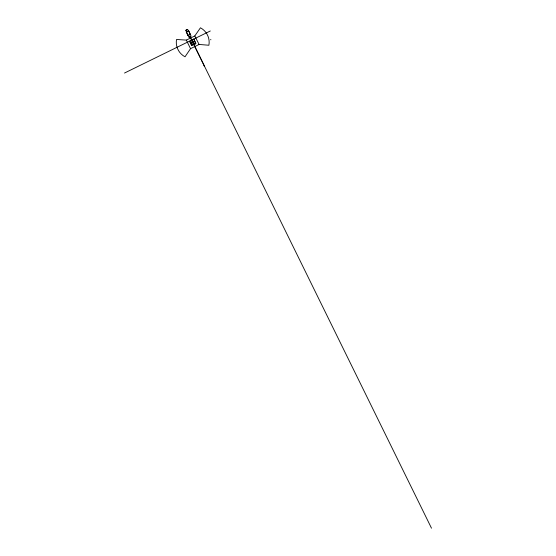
<?xml version="1.0" encoding="UTF-8"?>
<svg xmlns="http://www.w3.org/2000/svg" width="556" height="556" viewBox="0 0 556 556"><rect width="100%" height="100%" fill="white"/><g stroke="black" fill="none" stroke-linecap="round" stroke-linejoin="round"><path stroke-width="0.83" d="M210.891 39.837L210.703 39.379M190.611 36.585L189.52 37.141M204.49 65.684L204.003 65.9M190.534 48.664L185.023 56.788A16.319 16.319 0 0 1 176.537 39.469L186.336 40.102L194.808 35.945L200.438 27.8A16.326 16.326 0 0 1 208.889 45.244L199.09 44.452L190.534 48.664L186.336 40.102M189.867 36.793C188.553 37.579 190.944 36.244 190.11 36.661L190.583 36.522L189.492 37.085L190.506 36.529M189.777 36.87L189.492 37.085L189.86 36.786M194.746 43.764L195.149 43.389M194.468 43.597L195.073 43.132L195.545 43.736L194.934 44.202L194.468 43.597L195.545 43.736L195.073 43.132M188.324 31.011L188.651 30.844L190.305 34.263L187.907 35.48L186.26 32.053L188.651 30.844L191.139 36.244L188.929 37.37L185.794 30.302C187.768 27.939 190.242 32.234 186.552 31.866M194.656 41.22L192.765 42.159L191.834 40.261L193.724 39.33L195.879 43.285M192.849 42.325L194.739 41.387L195.67 43.285L193.773 44.216M191.667 40.136L193.731 39.122M191.716 45.432L195.837 43.41M124.502 73.044L210.293 30.983M185.829 30.337L187.601 29.482M190.235 34.361L188.032 35.487M194.808 35.945L199.09 44.452M189.561 41.269L191.591 45.397M193.856 39.163L194.864 41.22M431.498 528.2L189.804 36.342L204.247 65.789M190.02 36.71L189.957 36.738M193.606 44.299L191.716 45.231L190.784 43.333L192.675 42.409L193.606 44.299M191.667 40.345L189.77 41.269L190.701 43.166L192.598 42.242L191.667 40.345"/></g></svg>
